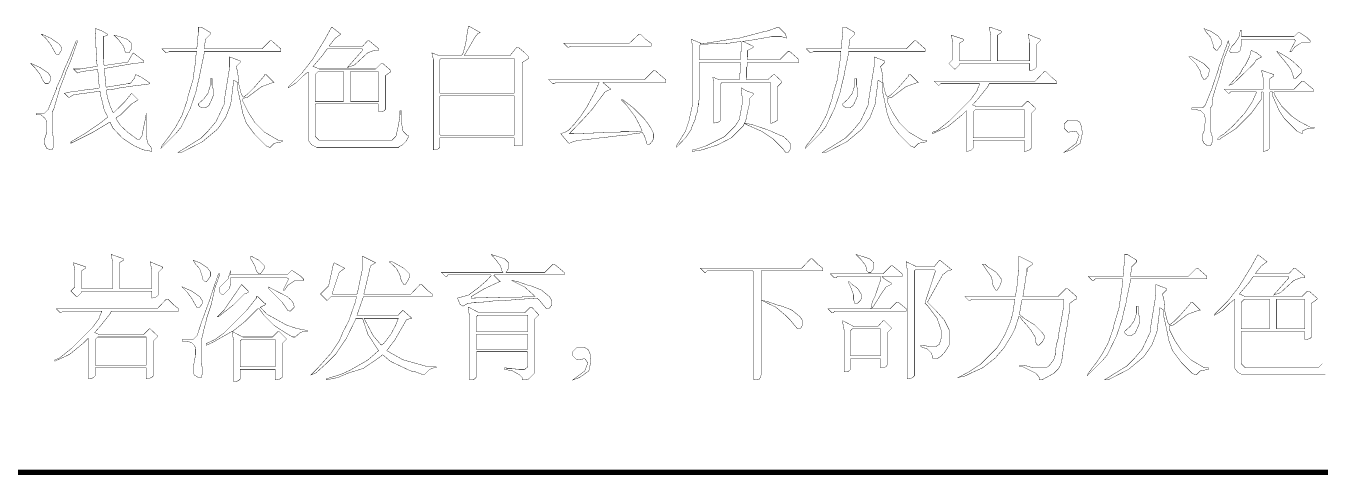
# Model space of a CAD drawing. Extents: x 94 to 452, y -72 to 1042.
# Drawn here: x 233.05 to 268.2, y 11.04 to 23.24 of the extents above; entities that cross this region are included whole.
import ezdxf

# ---------------------------------------------------------------- set-up
doc = ezdxf.new("R2010")
doc.units = 0
doc.header["$MEASUREMENT"] = 0
doc.layers.add('TREE_LAYER', color=7, linetype='Continuous')

msp = doc.modelspace()

# ---------------------------------------------------------------- linework, layer by layer
at = {"layer": 'TREE_LAYER'}
for points, const_width, elevation in [([(237.815971, 23.210065), (237.733618, 23.210065), (237.733618, 23.07281), (237.692442, 22.619869), (236.745383, 22.619869), (236.855187, 22.510065), (236.896363, 22.510065), (236.93754, 22.551241), (237.678716, 22.551241), (237.678716, 22.537516), (237.664991, 22.400261), (237.664991, 22.317908), (237.596363, 21.851241), (237.596363, 21.810065), (237.445383, 21.302222), (237.445383, 21.261045), (237.294403, 20.821829), (237.115971, 20.492418), (236.964991, 20.27281), (236.745383, 19.984575), (236.717932, 19.915947), (237.129697, 20.327712), (237.266952, 20.492418), (237.514011, 21.000261), (237.664991, 21.439476), (237.706167, 21.631633), (237.774795, 21.906143), (237.774795, 21.933594), (237.884599, 22.455163), (237.898324, 22.551241), (239.970873, 22.551241), (239.970873, 22.619869), (239.723814, 22.839476), (239.682638, 22.839476), (239.46303, 22.619869), (237.898324, 22.619869), (237.898324, 22.64732), (237.925775, 22.880653), (238.06303, 23.017908), (238.06303, 23.059084), (237.815971, 23.210065), (237.815971, 23.210065)], 0.01, 6006), ([(241.357148, 23.210065), (241.343422, 23.196339), (241.329697, 23.168888), (241.164991, 22.866927), (240.835579, 22.331633), (240.547344, 21.961045), (240.176756, 21.590457), (240.176756, 21.563006), (240.396363, 21.700261), (240.58852, 21.892418), (240.71205, 21.988496), (240.725775, 21.988496), (240.725775, 21.988496), (240.725775, 20.135555), (240.725775, 20.121829), (240.808128, 20.012026), (240.945383, 19.943398), (243.182638, 19.943398), (243.182638, 19.957124), (243.278716, 20.012026), (243.374795, 20.108104), (243.429697, 20.204182), (243.429697, 20.27281), (243.402246, 20.27281), (243.292442, 20.382614), (243.251265, 20.602222), (243.251265, 20.931633), (243.210089, 20.931633), (243.210089, 20.821829), (243.182638, 20.629673), (243.182638, 20.602222), (243.100285, 20.245359), (242.990481, 20.135555), (241.014011, 20.135555), (240.904207, 20.245359), (240.904207, 21.110065), (240.917932, 21.12379), (242.619893, 21.12379), (242.633618, 21.110065), (242.633618, 20.904182), (242.674795, 20.904182), (242.770873, 20.931633), (242.81205, 20.97281), (242.81205, 21.892418), (242.949305, 21.988496), (242.96303, 22.002222), (242.96303, 22.029673), (242.743422, 22.221829), (242.702246, 22.221829), (242.551265, 22.070849), (241.014011, 22.070849), (240.86303, 22.139476), (240.849305, 22.139476), (241.096363, 22.427712), (241.233618, 22.619869), (242.180677, 22.619869), (242.194403, 22.578692), (241.782638, 22.112026), (241.974795, 22.180653), (242.331658, 22.510065), (242.510089, 22.578692), (242.633618, 22.578692), (242.633618, 22.619869), (242.372834, 22.839476), (242.331658, 22.839476), (242.194403, 22.688496), (241.302246, 22.688496), (241.28852, 22.702222), (241.453226, 22.908104), (241.604207, 23.017908), (241.357148, 23.210065), (241.357148, 23.210065)], 0.01, 6006), ([(245.076756, 23.237516), (245.06303, 23.237516), (245.06303, 23.196339), (245.035579, 23.045359), (244.994403, 22.757124), (244.925775, 22.510065), (244.884599, 22.441437), (244.253226, 22.441437), (244.074795, 22.510065), (244.115971, 22.331633), (244.115971, 19.874771), (244.198324, 19.874771), (244.253226, 19.902222), (244.294403, 19.943398), (244.294403, 20.204182), (244.308128, 20.204182), (246.31205, 20.204182), (246.31205, 20.204182), (246.31205, 19.984575), (246.531658, 19.984575), (246.531658, 22.24928), (246.710089, 22.359084), (246.710089, 22.400261), (246.58656, 22.52379), (246.421854, 22.661045), (246.380677, 22.661045), (246.202246, 22.441437), (244.966952, 22.441437), (244.966952, 22.441437), (244.966952, 22.455163), (245.255187, 22.94928), (245.323814, 23.031633), (245.392442, 23.059084), (245.076756, 23.237516), (245.076756, 23.237516)], 0.01, 6006), ([(253.490481, 23.210065), (253.174795, 23.100261), (253.147344, 23.100261), (252.419893, 22.908104), (252.378716, 22.908104), (251.514011, 22.770849), (251.445383, 22.770849), (251.445383, 22.757124), (251.376756, 22.757124), (251.376756, 22.770849), (251.349305, 22.784575), (251.115971, 22.880653), (251.157148, 22.702222), (251.157148, 21.110065), (251.074795, 20.739476), (251.074795, 20.712026), (250.964991, 20.382614), (250.855187, 20.204182), (250.717932, 19.984575), (250.717932, 19.943398), (250.978716, 20.217908), (251.115971, 20.42379), (251.129697, 20.478692), (251.225775, 20.6983), (251.225775, 20.739476), (251.294403, 20.931633), (251.308128, 21.096339), (251.321854, 21.096339), (251.321854, 21.137516), (251.335579, 21.261045), (251.335579, 22.24928), (251.335579, 22.24928), (252.447344, 22.24928), (252.461069, 22.24928), (252.447344, 22.139476), (252.447344, 22.139476), (252.447344, 22.043398), (252.447344, 22.043398), (252.447344, 21.961045), (252.433618, 21.961045), (252.433618, 21.864967), (252.433618, 21.864967), (252.433618, 21.782614), (252.433618, 21.782614), (251.870873, 21.782614), (251.706167, 21.851241), (251.733618, 21.67281), (251.733618, 20.602222), (251.829697, 20.615947), (251.884599, 20.643398), (251.925775, 20.684575), (251.925775, 21.67281), (251.953226, 21.700261), (253.270873, 21.700261), (253.270873, 21.700261), (253.270873, 20.602222), (253.31205, 20.602222), (253.408128, 20.643398), (253.46303, 20.684575), (253.46303, 21.590457), (253.572834, 21.700261), (253.572834, 21.741437), (253.380677, 21.919869), (253.353226, 21.919869), (253.202246, 21.782614), (252.625775, 21.782614), (252.61205, 21.782614), (252.61205, 21.82379), (252.625775, 21.837516), (252.625775, 21.933594), (252.625775, 21.933594), (252.625775, 22.029673), (252.625775, 22.029673), (252.625775, 22.125751), (252.639501, 22.139476), (252.639501, 22.24928), (252.639501, 22.24928), (254.039501, 22.24928), (254.039501, 22.331633), (253.792442, 22.551241), (253.751265, 22.551241), (253.531658, 22.331633), (252.653226, 22.331633), (252.639501, 22.331633), (252.639501, 22.400261), (252.653226, 22.400261), (252.653226, 22.578692), (252.790481, 22.64732), (252.804207, 22.661045), (252.804207, 22.688496), (252.515971, 22.825751), (252.543422, 22.825751), (252.666952, 22.839476), (253.298324, 22.94928), (253.572834, 22.94928), (253.710089, 22.908104), (253.682638, 23.017908), (253.490481, 23.210065), (253.490481, 23.210065)], 0.01, 6006), ([(255.315971, 23.210065), (255.233618, 23.210065), (255.233618, 23.07281), (255.192442, 22.619869), (254.245383, 22.619869), (254.355187, 22.510065), (254.396363, 22.510065), (254.43754, 22.551241), (255.178716, 22.551241), (255.178716, 22.537516), (255.164991, 22.400261), (255.164991, 22.317908), (255.096363, 21.851241), (255.096363, 21.810065), (254.945383, 21.302222), (254.945383, 21.261045), (254.794403, 20.821829), (254.615971, 20.492418), (254.464991, 20.27281), (254.245383, 19.984575), (254.217932, 19.915947), (254.629697, 20.327712), (254.766952, 20.492418), (255.014011, 21.000261), (255.164991, 21.439476), (255.206167, 21.631633), (255.274795, 21.906143), (255.274795, 21.933594), (255.384599, 22.455163), (255.398324, 22.551241), (257.470873, 22.551241), (257.470873, 22.619869), (257.223814, 22.839476), (257.182638, 22.839476), (256.96303, 22.619869), (255.398324, 22.619869), (255.398324, 22.64732), (255.425775, 22.880653), (255.56303, 23.017908), (255.56303, 23.059084), (255.315971, 23.210065), (255.315971, 23.210065)], 0.01, 6006), ([(259.227736, 23.210065), (259.214011, 23.210065), (259.214011, 23.182614), (259.255187, 23.004182), (259.255187, 22.290457), (259.241462, 22.290457), (258.417932, 22.290457), (258.404207, 22.290457), (258.404207, 22.770849), (258.514011, 22.839476), (258.514011, 22.839476), (258.514011, 22.880653), (258.184599, 22.990457), (258.225775, 22.784575), (258.225775, 22.331633), (258.115971, 22.221829), (258.266952, 22.070849), (258.294403, 22.070849), (258.404207, 22.180653), (258.404207, 22.208104), (258.417932, 22.221829), (260.31205, 22.221829), (260.31205, 22.208104), (260.31205, 22.029673), (260.394403, 22.043398), (260.449305, 22.070849), (260.490481, 22.112026), (260.490481, 22.729673), (260.600285, 22.839476), (260.600285, 22.880653), (260.421854, 22.94928), (260.270873, 23.017908), (260.31205, 22.784575), (260.31205, 22.290457), (260.31205, 22.290457), (259.433618, 22.290457), (259.433618, 22.290457), (259.433618, 22.990457), (259.543422, 23.059084), (259.543422, 23.059084), (259.543422, 23.100261), (259.227736, 23.210065), (259.227736, 23.210065)], 0.01, 6006), ([(233.478716, 23.017908), (233.464991, 23.017908), (233.58852, 22.908104), (233.725775, 22.729673), (233.808128, 22.578692), (233.86303, 22.482614), (233.876756, 22.468888), (233.945383, 22.468888), (234.014011, 22.578692), (234.014011, 22.661045), (233.945383, 22.757124), (233.725775, 22.908104), (233.478716, 23.017908), (233.478716, 23.017908)], 0.01, 6006), ([(234.947344, 23.168888), (234.933618, 23.168888), (234.933618, 23.07281), (234.933618, 23.07281), (234.947344, 22.880653), (234.947344, 22.880653), (234.947344, 22.784575), (234.947344, 22.784575), (234.974795, 22.24928), (234.98852, 22.139476), (234.961069, 22.139476), (234.521854, 22.070849), (234.343422, 22.070849), (234.453226, 21.961045), (234.56303, 22.002222), (234.98852, 22.057124), (235.002246, 22.043398), (235.043422, 21.563006), (235.029697, 21.54928), (234.851265, 21.521829), (234.810089, 21.521829), (234.590481, 21.494378), (234.343422, 21.453202), (234.28852, 21.453202), (234.096363, 21.412026), (234.206167, 21.302222), (234.233618, 21.302222), (234.343422, 21.370849), (235.057148, 21.466927), (235.070873, 21.453202), (235.084599, 21.329673), (235.11205, 21.233594), (235.180677, 20.945359), (235.276756, 20.766927), (235.070873, 20.602222), (234.645383, 20.313986), (234.274795, 20.094378), (234.274795, 20.053202), (234.851265, 20.341437), (235.331658, 20.629673), (235.414011, 20.464967), (235.674795, 20.190457), (235.990481, 19.984575), (236.23754, 19.874771), (236.470873, 19.833594), (236.470873, 19.915947), (236.361069, 20.053202), (236.319893, 20.231633), (236.319893, 20.863006), (236.292442, 20.6983), (236.278716, 20.643398), (236.210089, 20.300261), (236.210089, 20.27281), (236.141462, 20.163006), (236.072834, 20.163006), (235.81205, 20.355163), (235.619893, 20.533594), (235.496363, 20.725751), (235.510089, 20.753202), (235.619893, 20.821829), (235.921854, 21.12379), (236.100285, 21.233594), (235.921854, 21.412026), (235.743422, 21.192418), (235.427736, 20.876731), (235.400285, 20.917908), (235.331658, 21.082614), (235.26303, 21.302222), (235.235579, 21.480653), (235.235579, 21.494378), (235.26303, 21.508104), (235.427736, 21.521829), (235.619893, 21.563006), (235.647344, 21.563006), (235.908128, 21.604182), (236.374795, 21.659084), (236.402246, 21.67281), (236.402246, 21.700261), (236.182638, 21.851241), (236.031658, 21.919869), (235.990481, 21.810065), (235.880677, 21.67281), (235.825775, 21.67281), (235.235579, 21.576731), (235.221854, 21.604182), (235.180677, 22.084575), (235.180677, 22.084575), (235.976756, 22.221829), (236.017932, 22.221829), (236.114011, 22.235555), (236.23754, 22.24928), (236.251265, 22.24928), (236.251265, 22.290457), (235.96303, 22.510065), (235.81205, 22.24928), (235.757148, 22.24928), (235.180677, 22.166927), (235.166952, 22.194378), (235.166952, 22.235555), (235.153226, 22.345359), (235.153226, 22.94928), (235.166952, 22.94928), (235.26303, 22.990457), (235.26303, 23.017908), (235.125775, 23.100261), (234.947344, 23.168888), (234.947344, 23.168888)], 0.01, 6006), ([(235.455187, 22.990457), (235.441462, 22.990457), (235.564991, 22.866927), (235.702246, 22.688496), (235.743422, 22.551241), (235.770873, 22.510065), (235.853226, 22.510065), (235.921854, 22.619869), (235.921854, 22.770849), (235.798324, 22.880653), (235.606167, 22.94928), (235.551265, 22.963006), (235.455187, 22.990457), (235.455187, 22.990457)], 0.01, 6006), ([(249.743422, 23.017908), (249.702246, 23.017908), (249.441462, 22.770849), (247.657148, 22.770849), (247.766952, 22.661045), (247.794403, 22.661045), (247.835579, 22.688496), (250.031658, 22.688496), (250.031658, 22.770849), (249.880677, 22.880653), (249.743422, 23.017908), (249.743422, 23.017908)], 0.01, 6006), ([(265.047344, 23.168888), (265.047344, 23.168888), (265.115971, 23.059084), (265.225775, 22.935555), (265.294403, 22.729673), (265.294403, 22.661045), (265.376756, 22.578692), (265.404207, 22.578692), (265.514011, 22.729673), (265.514011, 22.839476), (265.514011, 22.853202), (265.431658, 22.963006), (265.225775, 23.100261), (265.170873, 23.113986), (265.047344, 23.168888), (265.047344, 23.168888)], 0.01, 6006), ([(266.06303, 23.127712), (266.035579, 23.127712), (265.994403, 22.935555), (265.884599, 22.770849), (265.802246, 22.688496), (265.733618, 22.551241), (265.747344, 22.537516), (265.802246, 22.510065), (265.953226, 22.510065), (266.035579, 22.578692), (266.06303, 22.757124), (266.06303, 22.784575), (266.06303, 22.866927), (266.076756, 22.880653), (267.490481, 22.880653), (267.531658, 22.839476), (267.380677, 22.551241), (267.421854, 22.551241), (267.504207, 22.661045), (267.710089, 22.7983), (267.929697, 22.7983), (267.929697, 22.839476), (267.847344, 22.921829), (267.641462, 23.059084), (267.600285, 23.059084), (267.490481, 22.94928), (266.076756, 22.94928), (266.06303, 22.94928), (266.06303, 23.127712), (266.06303, 23.127712)], 0.01, 6006), ([(234.453226, 22.839476), (234.425775, 22.839476), (234.41205, 22.825751), (234.274795, 22.482614), (234.274795, 22.468888), (234.096363, 22.070849), (234.014011, 21.851241), (233.876756, 21.54928), (233.876756, 21.521829), (233.657148, 20.97281), (233.547344, 20.863006), (233.327736, 20.863006), (233.327736, 20.821829), (233.464991, 20.821829), (233.58852, 20.712026), (233.615971, 20.615947), (233.615971, 20.341437), (233.547344, 20.135555), (233.547344, 20.053202), (233.615971, 19.915947), (233.71205, 19.874771), (233.766952, 19.874771), (233.794403, 19.943398), (233.794403, 20.217908), (233.766952, 20.341437), (233.766952, 20.904182), (233.808128, 20.986535), (233.972834, 21.54928), (234.110089, 21.906143), (234.123814, 21.961045), (234.274795, 22.317908), (234.28852, 22.359084), (234.439501, 22.784575), (234.453226, 22.839476), (234.453226, 22.839476)], 0.01, 6006), ([(252.447344, 22.812026), (252.447344, 22.825751), (252.474795, 22.812026), (252.474795, 22.537516), (252.461069, 22.537516), (252.461069, 22.441437), (252.461069, 22.427712), (252.461069, 22.331633), (252.447344, 22.331633), (251.335579, 22.331633), (251.335579, 22.331633), (251.335579, 22.688496), (251.376756, 22.743398), (252.145383, 22.770849), (252.282638, 22.7983), (252.447344, 22.812026), (252.447344, 22.812026)], 0.01, 6006), ([(265.706167, 22.839476), (265.514011, 22.304182), (265.514011, 22.290457), (265.445383, 22.112026), (265.445383, 22.084575), (265.266952, 21.563006), (265.266952, 21.54928), (265.08852, 21.110065), (265.074795, 21.082614), (265.006167, 21.013986), (264.717932, 21.013986), (264.717932, 20.97281), (264.827736, 20.97281), (264.964991, 20.931633), (265.047344, 20.84928), (265.074795, 20.753202), (265.074795, 20.602222), (265.047344, 20.410065), (265.047344, 20.382614), (265.006167, 20.286535), (265.006167, 20.135555), (265.047344, 20.053202), (265.143422, 19.984575), (265.225775, 19.984575), (265.266952, 20.080653), (265.266952, 20.245359), (265.225775, 20.382614), (265.225775, 21.013986), (265.266952, 21.082614), (265.266952, 21.192418), (265.266952, 21.233594), (265.36303, 21.563006), (265.376756, 21.604182), (265.445383, 21.810065), (265.500285, 22.015947), (265.582638, 22.331633), (265.596363, 22.37281), (265.733618, 22.715947), (265.733618, 22.729673), (265.706167, 22.839476), (265.706167, 22.839476)], 0.01, 6006), ([(266.323814, 22.578692), (266.323814, 22.564967), (266.282638, 22.400261), (266.172834, 22.180653), (266.104207, 22.0983), (266.035579, 21.961045), (265.733618, 21.631633), (265.843422, 21.67281), (266.406167, 22.221829), (266.474795, 22.331633), (266.48852, 22.331633), (266.61205, 22.400261), (266.474795, 22.510065), (266.323814, 22.578692), (266.323814, 22.578692)], 0.01, 6006), ([(267.023814, 22.551241), (267.023814, 22.551241), (267.03754, 22.52379), (267.243422, 22.276731), (267.339501, 22.153202), (267.421854, 22.029673), (267.490481, 21.810065), (267.531658, 21.810065), (267.682638, 21.961045), (267.682638, 22.070849), (267.476756, 22.263006), (267.353226, 22.359084), (267.174795, 22.468888), (267.023814, 22.551241), (267.023814, 22.551241)], 0.01, 6006), ([(233.190481, 22.221829), (233.176756, 22.221829), (233.300285, 22.0983), (233.43754, 21.919869), (233.506167, 21.768888), (233.574795, 21.67281), (233.574795, 21.67281), (233.657148, 21.67281), (233.725775, 21.768888), (233.725775, 21.851241), (233.657148, 21.961045), (233.43754, 22.112026), (233.190481, 22.221829), (233.190481, 22.221829)], 0.01, 6006), ([(238.584599, 22.400261), (238.584599, 22.400261), (238.584599, 22.125751), (238.447344, 21.274771), (238.433618, 21.110065), (238.214011, 20.643398), (237.994403, 20.382614), (237.802246, 20.190457), (237.184599, 19.806143), (237.280677, 19.806143), (237.843422, 20.094378), (238.255187, 20.437516), (238.474795, 20.753202), (238.61205, 21.110065), (238.653226, 21.425751), (238.694403, 21.768888), (238.804207, 21.700261), (238.804207, 21.508104), (238.845383, 21.329673), (238.941462, 20.863006), (239.03754, 20.602222), (239.064991, 20.561045), (239.270873, 20.286535), (239.572834, 19.984575), (239.668913, 19.943398), (239.682638, 19.943398), (239.792442, 20.053202), (240.01205, 20.094378), (240.01205, 20.135555), (239.902246, 20.135555), (239.531658, 20.355163), (239.270873, 20.615947), (239.092442, 20.890457), (238.941462, 21.192418), (238.941462, 21.261045), (238.955187, 21.274771), (239.064991, 21.302222), (239.449305, 21.590457), (239.751265, 21.700261), (239.792442, 21.700261), (239.572834, 21.919869), (239.531658, 21.919869), (239.531658, 21.892418), (239.243422, 21.563006), (239.078716, 21.3983), (238.955187, 21.302222), (238.900285, 21.384575), (238.831658, 21.659084), (238.804207, 21.974771), (238.76303, 22.139476), (238.76303, 22.139476), (238.872834, 22.24928), (238.872834, 22.290457), (238.584599, 22.400261), (238.584599, 22.400261)], 0.01, 6006), ([(244.335579, 22.359084), (244.335579, 22.359084), (246.31205, 22.359084), (246.31205, 22.359084), (246.31205, 21.412026), (246.31205, 21.412026), (244.308128, 21.412026), (244.294403, 21.412026), (244.294403, 22.331633), (244.335579, 22.359084), (244.335579, 22.359084)], 0.01, 6006), ([(256.084599, 22.400261), (256.084599, 22.400261), (256.084599, 22.125751), (255.947344, 21.274771), (255.933618, 21.110065), (255.714011, 20.643398), (255.494403, 20.382614), (255.302246, 20.190457), (254.684599, 19.806143), (254.780677, 19.806143), (255.343422, 20.094378), (255.755187, 20.437516), (255.974795, 20.753202), (256.11205, 21.110065), (256.153226, 21.425751), (256.194403, 21.768888), (256.304207, 21.700261), (256.304207, 21.508104), (256.345383, 21.329673), (256.441462, 20.863006), (256.53754, 20.602222), (256.564991, 20.561045), (256.770873, 20.286535), (257.072834, 19.984575), (257.168913, 19.943398), (257.182638, 19.943398), (257.292442, 20.053202), (257.51205, 20.094378), (257.51205, 20.135555), (257.402246, 20.135555), (257.031658, 20.355163), (256.770873, 20.615947), (256.592442, 20.890457), (256.441462, 21.192418), (256.441462, 21.261045), (256.455187, 21.274771), (256.564991, 21.302222), (256.949305, 21.590457), (257.251265, 21.700261), (257.292442, 21.700261), (257.072834, 21.919869), (257.031658, 21.919869), (257.031658, 21.892418), (256.743422, 21.563006), (256.578716, 21.3983), (256.455187, 21.302222), (256.400285, 21.384575), (256.331658, 21.659084), (256.304207, 21.974771), (256.26303, 22.139476), (256.26303, 22.139476), (256.372834, 22.24928), (256.372834, 22.290457), (256.084599, 22.400261), (256.084599, 22.400261)], 0.01, 6006), ([(264.717932, 22.400261), (264.635579, 22.400261), (264.827736, 22.208104), (264.93754, 22.029673), (264.978716, 21.878692), (265.047344, 21.782614), (265.074795, 21.782614), (265.157148, 21.878692), (265.184599, 21.988496), (265.184599, 22.070849), (265.033618, 22.221829), (264.717932, 22.400261), (264.717932, 22.400261)], 0.01, 6006), ([(238.104207, 21.810065), (238.06303, 21.810065), (238.06303, 21.631633), (237.994403, 21.412026), (237.884599, 21.261045), (237.733618, 21.12379), (237.733618, 21.082614), (237.815971, 21.013986), (237.925775, 21.013986), (238.021854, 21.082614), (238.104207, 21.261045), (238.145383, 21.370849), (238.145383, 21.494378), (238.104207, 21.631633), (238.104207, 21.810065), (238.104207, 21.810065)], 0.01, 6006), ([(240.972834, 21.988496), (240.98656, 22.002222), (241.672834, 22.002222), (241.672834, 21.988496), (241.672834, 21.192418), (241.672834, 21.192418), (240.917932, 21.192418), (240.904207, 21.192418), (240.904207, 21.919869), (240.972834, 21.988496), (240.972834, 21.988496)], 0.01, 6006), ([(241.864991, 21.988496), (241.864991, 22.002222), (242.619893, 22.002222), (242.633618, 21.988496), (242.633618, 21.192418), (242.619893, 21.192418), (241.864991, 21.192418), (241.864991, 21.192418), (241.864991, 21.988496), (241.864991, 21.988496)], 0.01, 6006), ([(250.141462, 22.029673), (250.100285, 22.029673), (249.853226, 21.782614), (247.245383, 21.782614), (247.355187, 21.67281), (247.396363, 21.67281), (247.43754, 21.700261), (248.617932, 21.700261), (248.617932, 21.700261), (248.508128, 21.453202), (248.329697, 21.12379), (248.302246, 21.068888), (248.123814, 20.794378), (247.945383, 20.574771), (247.794403, 20.410065), (247.698324, 20.355163), (247.574795, 20.313986), (247.780677, 20.066927), (247.808128, 20.053202), (247.904207, 20.094378), (248.055187, 20.135555), (248.123814, 20.135555), (248.164991, 20.14928), (248.206167, 20.14928), (248.247344, 20.14928), (248.28852, 20.14928), (248.329697, 20.163006), (248.398324, 20.163006), (248.41205, 20.176731), (248.521854, 20.176731), (248.535579, 20.190457), (248.56303, 20.190457), (248.700285, 20.204182), (248.741462, 20.204182), (248.755187, 20.204182), (248.823814, 20.217908), (249.002246, 20.245359), (249.043422, 20.245359), (249.043422, 20.245359), (249.276756, 20.27281), (249.317932, 20.27281), (249.359109, 20.27281), (249.564991, 20.313986), (249.798324, 20.341437), (249.853226, 20.245359), (249.921854, 20.025751), (249.990481, 20.025751), (250.072834, 20.121829), (250.100285, 20.204182), (250.100285, 20.313986), (250.031658, 20.451241), (249.96303, 20.561045), (249.825775, 20.739476), (249.564991, 21.000261), (249.372834, 21.151241), (249.26303, 21.233594), (249.221854, 21.233594), (249.345383, 21.110065), (249.592442, 20.780653), (249.702246, 20.574771), (249.784599, 20.396339), (249.770873, 20.382614), (249.427736, 20.368888), (249.427736, 20.368888), (249.317932, 20.368888), (249.317932, 20.368888), (249.208128, 20.368888), (249.194403, 20.355163), (249.084599, 20.355163), (249.084599, 20.355163), (248.974795, 20.355163), (248.974795, 20.355163), (248.755187, 20.355163), (248.741462, 20.341437), (247.917932, 20.313986), (247.917932, 20.313986), (247.808128, 20.313986), (247.808128, 20.313986), (248.164991, 20.684575), (248.425775, 20.97281), (248.782638, 21.453202), (248.933618, 21.521829), (248.741462, 21.686535), (248.727736, 21.700261), (248.727736, 21.700261), (250.429697, 21.700261), (250.429697, 21.782614), (250.292442, 21.892418), (250.141462, 22.029673), (250.141462, 22.029673)], 0.01, 6006), ([(255.604207, 21.810065), (255.56303, 21.810065), (255.56303, 21.631633), (255.494403, 21.412026), (255.384599, 21.261045), (255.233618, 21.12379), (255.233618, 21.082614), (255.315971, 21.013986), (255.425775, 21.013986), (255.521854, 21.082614), (255.604207, 21.261045), (255.645383, 21.370849), (255.645383, 21.494378), (255.604207, 21.631633), (255.604207, 21.810065), (255.604207, 21.810065)], 0.01, 6006), ([(260.751265, 22.002222), (260.710089, 22.002222), (260.46303, 21.741437), (257.717932, 21.741437), (257.827736, 21.631633), (257.855187, 21.631633), (257.896363, 21.67281), (258.953226, 21.67281), (258.953226, 21.659084), (258.898324, 21.535555), (258.884599, 21.480653), (258.706167, 21.233594), (258.143422, 20.670849), (257.800285, 20.396339), (257.676756, 20.355163), (257.676756, 20.313986), (258.033618, 20.478692), (258.08852, 20.506143), (258.472834, 20.821829), (258.582638, 20.931633), (258.596363, 20.931633), (258.596363, 19.833594), (258.678716, 19.84732), (258.733618, 19.874771), (258.774795, 19.915947), (258.774795, 20.121829), (258.774795, 20.135555), (260.161069, 20.135555), (260.161069, 20.121829), (260.161069, 19.833594), (260.202246, 19.833594), (260.31205, 19.874771), (260.353226, 19.915947), (260.353226, 20.863006), (260.46303, 20.97281), (260.46303, 21.013986), (260.270873, 21.192418), (260.243422, 21.192418), (260.092442, 21.041437), (258.884599, 21.041437), (258.761069, 21.096339), (258.898324, 21.24732), (259.172834, 21.590457), (259.214011, 21.67281), (261.039501, 21.67281), (261.039501, 21.741437), (260.902246, 21.851241), (260.751265, 22.002222), (260.751265, 22.002222)], 0.01, 6006), ([(266.625775, 22.029673), (266.61205, 22.029673), (266.61205, 22.015947), (266.653226, 21.82379), (266.653226, 21.521829), (266.653226, 21.521829), (265.596363, 21.521829), (265.706167, 21.412026), (265.733618, 21.412026), (265.774795, 21.453202), (266.461069, 21.453202), (266.474795, 21.439476), (266.364991, 21.192418), (266.145383, 20.863006), (265.829697, 20.519869), (265.582638, 20.300261), (265.48656, 20.245359), (265.404207, 20.163006), (265.48656, 20.163006), (265.48656, 20.176731), (265.91205, 20.451241), (266.33754, 20.876731), (266.61205, 21.261045), (266.61205, 21.439476), (266.625775, 21.453202), (266.653226, 21.439476), (266.653226, 19.833594), (266.735579, 19.84732), (266.790481, 19.874771), (266.831658, 19.915947), (266.831658, 21.439476), (266.845383, 21.453202), (266.900285, 21.453202), (266.914011, 21.439476), (266.914011, 21.329673), (267.092442, 20.931633), (267.229697, 20.725751), (267.572834, 20.382614), (267.710089, 20.313986), (267.710089, 20.382614), (267.73754, 20.396339), (267.88852, 20.464967), (268.039501, 20.464967), (268.039501, 20.492418), (267.929697, 20.492418), (267.641462, 20.643398), (267.421854, 20.794378), (267.161069, 21.055163), (266.982638, 21.329673), (266.941462, 21.439476), (266.955187, 21.453202), (268.01205, 21.453202), (268.01205, 21.521829), (267.751265, 21.741437), (267.710089, 21.741437), (267.490481, 21.521829), (266.845383, 21.521829), (266.831658, 21.521829), (266.831658, 21.810065), (266.941462, 21.878692), (266.941462, 21.892418), (266.941462, 21.919869), (266.625775, 22.029673), (266.625775, 22.029673)], 0.01, 6006), ([(252.474795, 21.563006), (252.474795, 21.563006), (252.474795, 21.535555), (252.502246, 21.315947), (252.502246, 21.110065), (252.433618, 20.739476), (252.433618, 20.712026), (252.323814, 20.533594), (252.021854, 20.231633), (251.527736, 19.984575), (251.198324, 19.874771), (251.157148, 19.874771), (251.157148, 19.833594), (251.417932, 19.874771), (251.843422, 20.012026), (252.214011, 20.204182), (252.543422, 20.533594), (252.557148, 20.588496), (252.570873, 20.588496), (252.680677, 20.533594), (253.023814, 20.382614), (253.353226, 20.163006), (253.614011, 19.902222), (253.682638, 19.806143), (253.751265, 19.806143), (253.819893, 19.902222), (253.819893, 20.025751), (253.751265, 20.121829), (253.614011, 20.245359), (253.559109, 20.259084), (253.284599, 20.382614), (253.257148, 20.396339), (252.735579, 20.574771), (252.708128, 20.574771), (252.61205, 20.588496), (252.570873, 20.602222), (252.61205, 20.712026), (252.653226, 20.931633), (252.694403, 21.096339), (252.694403, 21.261045), (252.804207, 21.370849), (252.804207, 21.412026), (252.61205, 21.480653), (252.474795, 21.563006), (252.474795, 21.563006)], 0.01, 6006), ([(244.294403, 21.329673), (244.308128, 21.343398), (246.31205, 21.343398), (246.31205, 21.329673), (246.31205, 20.286535), (246.31205, 20.27281), (244.308128, 20.27281), (244.294403, 20.286535), (244.294403, 21.329673), (244.294403, 21.329673)], 0.01, 6006), ([(258.843422, 20.97281), (258.843422, 20.97281), (260.161069, 20.97281), (260.161069, 20.97281), (260.161069, 20.204182), (260.161069, 20.204182), (258.774795, 20.204182), (258.774795, 20.204182), (258.774795, 20.904182), (258.843422, 20.97281), (258.843422, 20.97281)], 0.01, 6006), ([(261.574795, 20.684575), (261.355187, 20.684575), (261.245383, 20.574771), (261.245383, 20.464967), (261.355187, 20.355163), (261.574795, 20.382614), (261.657148, 20.27281), (261.574795, 20.053202), (261.245383, 19.806143), (261.43754, 19.874771), (261.684599, 20.053202), (261.739501, 20.313986), (261.725775, 20.492418), (261.670873, 20.629673), (261.574795, 20.684575), (261.574795, 20.684575)], 0.01, 6006), ([(235.382859, 17.027274), (235.369133, 17.027274), (235.369133, 16.999824), (235.410309, 16.821392), (235.410309, 16.107667), (235.396584, 16.107667), (234.573055, 16.107667), (234.559329, 16.107667), (234.559329, 16.588059), (234.669133, 16.656686), (234.669133, 16.656686), (234.669133, 16.697863), (234.339721, 16.807667), (234.380898, 16.601784), (234.380898, 16.148843), (234.271094, 16.039039), (234.422074, 15.888059), (234.449525, 15.888059), (234.559329, 15.997863), (234.559329, 16.025314), (234.573055, 16.039039), (236.467172, 16.039039), (236.467172, 16.025314), (236.467172, 15.846882), (236.549525, 15.860608), (236.604427, 15.888059), (236.645604, 15.929235), (236.645604, 16.546882), (236.755408, 16.656686), (236.755408, 16.697863), (236.576976, 16.76649), (236.425996, 16.835118), (236.467172, 16.601784), (236.467172, 16.107667), (236.467172, 16.107667), (235.588741, 16.107667), (235.588741, 16.107667), (235.588741, 16.807667), (235.698545, 16.876294), (235.698545, 16.876294), (235.698545, 16.917471), (235.382859, 17.027274), (235.382859, 17.027274)], 0.01, 6006), ([(237.592662, 16.876294), (237.592662, 16.876294), (237.66129, 16.76649), (237.771094, 16.642961), (237.839721, 16.437078), (237.839721, 16.368451), (237.922074, 16.286098), (237.949525, 16.286098), (238.059329, 16.437078), (238.059329, 16.546882), (238.059329, 16.560608), (237.976976, 16.670412), (237.771094, 16.807667), (237.592662, 16.876294), (237.592662, 16.876294)], 0.01, 6006), ([(239.171094, 16.986098), (239.157368, 16.986098), (239.157368, 16.917471), (239.267172, 16.725314), (239.308349, 16.588059), (239.376976, 16.505706), (239.418153, 16.505706), (239.527957, 16.656686), (239.527957, 16.725314), (239.376976, 16.876294), (239.171094, 16.986098), (239.171094, 16.986098)], 0.01, 6006), ([(242.190702, 16.986098), (242.190702, 16.986098), (242.190702, 16.642961), (242.053447, 15.984137), (242.039721, 15.956686), (241.380898, 15.956686), (241.367172, 15.970412), (241.559329, 16.546882), (241.710309, 16.656686), (241.422074, 16.807667), (241.394623, 16.739039), (241.271094, 16.176294), (241.051486, 15.956686), (241.229917, 15.778255), (241.339721, 15.888059), (242.025996, 15.888059), (242.025996, 15.874333), (241.998545, 15.737078), (241.971094, 15.668451), (241.820113, 15.229235), (241.669133, 14.941), (241.559329, 14.680216), (241.339721, 14.350804), (240.982859, 13.952765), (240.790702, 13.760608), (240.900506, 13.801784), (240.927957, 13.81551), (241.216192, 14.076294), (241.463251, 14.323353), (241.751486, 14.748843), (241.998545, 15.256686), (242.01227, 15.297863), (242.176976, 15.297863), (242.190702, 15.297863), (242.341682, 14.858647), (242.629917, 14.419431), (242.327957, 14.158647), (241.847564, 13.884137), (241.573055, 13.760608), (241.559329, 13.760608), (241.202466, 13.650804), (241.202466, 13.623353), (241.531878, 13.69198), (241.778937, 13.801784), (242.218153, 13.939039), (242.657368, 14.241), (242.739721, 14.309627), (242.945604, 14.131196), (243.494623, 13.870412), (243.631878, 13.842961), (243.851486, 13.760608), (243.865211, 13.760608), (244.016192, 13.911588), (244.125996, 13.952765), (244.194623, 13.952765), (244.194623, 13.980216), (243.975015, 13.980216), (243.288741, 14.172373), (242.849525, 14.419431), (243.069133, 14.707667), (243.384819, 15.256686), (243.41227, 15.270412), (243.5358, 15.297863), (243.288741, 15.517471), (243.178937, 15.407667), (243.165211, 15.380216), (242.039721, 15.380216), (242.039721, 15.380216), (242.218153, 15.888059), (244.084819, 15.888059), (244.084819, 15.956686), (243.947564, 16.06649), (243.796584, 16.217471), (243.755408, 16.217471), (243.508349, 15.956686), (242.231878, 15.956686), (242.231878, 15.970412), (242.410309, 16.725314), (242.547564, 16.807667), (242.190702, 16.986098), (242.190702, 16.986098)], 0.01, 6006), ([(245.704427, 17.027274), (245.690702, 17.027274), (245.800506, 16.903745), (245.93776, 16.725314), (245.978937, 16.588059), (246.006388, 16.546882), (246.006388, 16.546882), (244.331878, 16.546882), (244.441682, 16.437078), (244.482859, 16.437078), (244.510309, 16.478255), (245.676976, 16.478255), (245.690702, 16.464529), (245.553447, 16.313549), (245.347564, 16.135118), (245.073055, 15.929235), (244.771094, 15.846882), (244.839721, 15.682176), (244.853447, 15.668451), (244.922074, 15.627274), (245.059329, 15.709627), (245.100506, 15.709627), (245.224035, 15.723353), (245.265211, 15.723353), (245.278937, 15.723353), (245.36129, 15.737078), (245.416192, 15.737078), (245.649525, 15.750804), (245.663251, 15.764529), (245.910309, 15.778255), (245.910309, 15.778255), (245.992662, 15.778255), (246.006388, 15.778255), (246.116192, 15.79198), (246.184819, 15.79198), (246.527957, 15.819431), (246.541682, 15.819431), (246.925996, 15.846882), (246.980898, 15.805706), (247.18678, 15.558647), (247.255408, 15.558647), (247.269133, 15.572373), (247.33776, 15.668451), (247.33776, 15.778255), (247.269133, 15.888059), (247.049525, 16.06649), (246.980898, 16.093941), (246.775015, 16.176294), (246.665211, 16.203745), (246.431878, 16.286098), (246.376976, 16.299824), (246.253447, 16.327274), (246.239721, 16.327274), (246.596584, 16.148843), (246.884819, 15.888059), (246.884819, 15.888059), (246.733839, 15.888059), (246.733839, 15.888059), (246.541682, 15.888059), (246.527957, 15.874333), (246.3358, 15.874333), (246.3358, 15.874333), (246.143643, 15.874333), (246.129917, 15.874333), (245.141682, 15.846882), (245.141682, 15.860608), (245.141682, 15.888059), (245.141682, 15.888059), (245.484819, 16.093941), (245.896584, 16.286098), (245.93776, 16.286098), (245.759329, 16.464529), (245.773055, 16.478255), (247.667172, 16.478255), (247.667172, 16.546882), (247.406388, 16.76649), (247.365211, 16.76649), (247.145604, 16.546882), (246.102466, 16.546882), (246.088741, 16.546882), (246.102466, 16.560608), (246.157368, 16.656686), (246.157368, 16.807667), (246.047564, 16.917471), (245.841682, 16.986098), (245.78678, 16.999824), (245.704427, 17.027274), (245.704427, 17.027274)], 0.01, 6006), ([(254.406388, 16.917471), (254.365211, 16.917471), (254.118153, 16.656686), (251.373055, 16.656686), (251.482859, 16.546882), (251.510309, 16.546882), (251.551486, 16.588059), (252.78678, 16.588059), (252.800506, 16.574333), (252.800506, 13.650804), (252.869133, 13.623353), (252.910309, 13.623353), (252.978937, 13.650804), (253.020113, 13.760608), (253.020113, 16.574333), (253.020113, 16.588059), (254.694623, 16.588059), (254.694623, 16.656686), (254.557368, 16.76649), (254.406388, 16.917471), (254.406388, 16.917471)], 0.01, 6006), ([(255.614231, 17.027274), (255.600506, 17.027274), (255.724035, 16.903745), (255.86129, 16.725314), (255.888741, 16.588059), (255.929917, 16.546882), (255.998545, 16.546882), (256.080898, 16.656686), (256.080898, 16.807667), (255.957368, 16.917471), (255.751486, 16.986098), (255.696584, 16.999824), (255.614231, 17.027274), (255.614231, 17.027274)], 0.01, 6006), ([(257.878937, 16.876294), (257.851486, 16.862569), (257.714231, 16.697863), (257.247564, 16.697863), (256.959329, 16.835118), (256.98678, 16.601784), (256.98678, 13.650804), (257.082859, 13.664529), (257.13776, 13.69198), (257.178937, 13.733157), (257.178937, 16.588059), (257.206388, 16.61551), (257.727957, 16.61551), (257.755408, 16.588059), (257.467172, 15.709627), (257.549525, 15.627274), (257.796584, 15.297863), (257.906388, 14.982176), (257.906388, 14.748843), (257.865211, 14.611588), (257.865211, 14.597863), (257.769133, 14.529235), (257.590702, 14.529235), (257.384819, 14.570412), (257.357368, 14.570412), (257.357368, 14.529235), (257.5358, 14.460608), (257.645604, 14.350804), (257.68678, 14.199824), (257.796584, 14.199824), (257.906388, 14.268451), (258.016192, 14.39198), (258.125996, 14.570412), (258.125996, 14.982176), (257.988741, 15.256686), (257.769133, 15.503745), (257.5358, 15.737078), (257.947564, 16.478255), (258.084819, 16.588059), (258.194623, 16.61551), (257.878937, 16.876294), (257.878937, 16.876294)], 0.01, 6006), ([(260.020113, 16.986098), (260.020113, 16.986098), (260.020113, 16.601784), (260.006388, 16.601784), (259.992662, 16.423353), (259.978937, 16.286098), (259.978937, 16.244922), (259.924035, 15.888059), (258.551486, 15.888059), (258.66129, 15.778255), (258.702466, 15.778255), (258.729917, 15.819431), (259.910309, 15.819431), (259.910309, 15.805706), (259.910309, 15.805706), (259.910309, 15.764529), (259.882859, 15.641), (259.882859, 15.613549), (259.869133, 15.544922), (259.869133, 15.517471), (259.827957, 15.339039), (259.814231, 15.311588), (259.800506, 15.229235), (259.6358, 14.844922), (259.498545, 14.611588), (259.429917, 14.501784), (258.976976, 14.048843), (258.66129, 13.842961), (258.373055, 13.69198), (258.565211, 13.733157), (258.729917, 13.81551), (259.031878, 13.952765), (259.388741, 14.227274), (259.416192, 14.268451), (259.608349, 14.488059), (259.827957, 14.844922), (259.910309, 15.009627), (260.020113, 15.352765), (260.047564, 15.339039), (260.116192, 15.242961), (260.239721, 15.105706), (260.349525, 14.968451), (260.459329, 14.79002), (260.48678, 14.611588), (260.527957, 14.570412), (260.569133, 14.570412), (260.651486, 14.652765), (260.706388, 14.748843), (260.706388, 14.831196), (260.63776, 14.927274), (260.445604, 15.119431), (260.157368, 15.297863), (260.033839, 15.407667), (260.088741, 15.737078), (260.102466, 15.750804), (260.102466, 15.79198), (260.116192, 15.819431), (261.214231, 15.819431), (261.227957, 15.805706), (261.227957, 15.586098), (261.145604, 15.09198), (261.131878, 15.064529), (261.104427, 14.899824), (261.104427, 14.872373), (261.076976, 14.707667), (261.0358, 14.584137), (261.022074, 14.460608), (261.008349, 14.337078), (261.008349, 14.309627), (260.967172, 14.172373), (260.816192, 13.980216), (260.678937, 13.952765), (260.651486, 13.952765), (260.404427, 13.952765), (260.171094, 14.021392), (260.047564, 14.021392), (260.047564, 13.980216), (260.129917, 13.980216), (260.48678, 13.801784), (260.569133, 13.69198), (260.569133, 13.623353), (260.63776, 13.623353), (260.967172, 13.801784), (261.090702, 13.925314), (261.145604, 14.021392), (261.159329, 14.062569), (261.18678, 14.158647), (261.200506, 14.309627), (261.227957, 14.460608), (261.227957, 14.501784), (261.255408, 14.625314), (261.255408, 14.693941), (261.33776, 15.133157), (261.33776, 15.174333), (261.406388, 15.572373), (261.406388, 15.709627), (261.557368, 15.819431), (261.584819, 15.819431), (261.584819, 15.888059), (261.33776, 16.107667), (261.296584, 16.107667), (261.076976, 15.888059), (260.129917, 15.888059), (260.129917, 15.901784), (260.198545, 16.341), (260.198545, 16.382176), (260.239721, 16.560608), (260.239721, 16.656686), (260.376976, 16.752765), (260.376976, 16.76649), (260.376976, 16.807667), (260.020113, 16.986098), (260.020113, 16.986098)], 0.01, 6006), ([(262.971094, 17.027274), (262.888741, 17.027274), (262.888741, 16.89002), (262.847564, 16.437078), (261.900506, 16.437078), (262.010309, 16.327274), (262.051486, 16.327274), (262.092662, 16.368451), (262.833839, 16.368451), (262.833839, 16.354725), (262.820113, 16.217471), (262.820113, 16.135118), (262.751486, 15.668451), (262.751486, 15.627274), (262.600506, 15.119431), (262.600506, 15.078255), (262.449525, 14.639039), (262.271094, 14.309627), (262.120113, 14.09002), (261.900506, 13.801784), (261.873055, 13.733157), (262.284819, 14.144922), (262.422074, 14.309627), (262.669133, 14.817471), (262.820113, 15.256686), (262.86129, 15.448843), (262.929917, 15.723353), (262.929917, 15.750804), (263.039721, 16.272373), (263.053447, 16.368451), (265.125996, 16.368451), (265.125996, 16.437078), (264.878937, 16.656686), (264.83776, 16.656686), (264.618153, 16.437078), (263.053447, 16.437078), (263.053447, 16.464529), (263.080898, 16.697863), (263.218153, 16.835118), (263.218153, 16.876294), (262.971094, 17.027274), (262.971094, 17.027274)], 0.01, 6006), ([(266.51227, 17.027274), (266.498545, 17.013549), (266.484819, 16.986098), (266.320113, 16.684137), (265.990702, 16.148843), (265.702466, 15.778255), (265.331878, 15.407667), (265.331878, 15.380216), (265.551486, 15.517471), (265.743643, 15.709627), (265.867172, 15.805706), (265.880898, 15.805706), (265.880898, 15.805706), (265.880898, 13.952765), (265.880898, 13.939039), (265.963251, 13.829235), (266.100506, 13.760608), (268.33776, 13.760608)], 0.01, 6006), ([(268.255408, 14.062569), (268.145604, 13.952765), (266.169133, 13.952765), (266.059329, 14.062569), (266.059329, 14.927274), (266.073055, 14.941), (267.775015, 14.941), (267.788741, 14.927274), (267.788741, 14.721392), (267.829917, 14.721392), (267.925996, 14.748843), (267.967172, 14.79002), (267.967172, 15.709627), (268.104427, 15.805706), (268.118153, 15.819431), (268.118153, 15.846882), (267.898545, 16.039039), (267.857368, 16.039039), (267.706388, 15.888059), (266.169133, 15.888059), (266.018153, 15.956686), (266.004427, 15.956686), (266.251486, 16.244922), (266.388741, 16.437078), (267.3358, 16.437078), (267.349525, 16.395902), (266.93776, 15.929235), (267.129917, 15.997863), (267.48678, 16.327274), (267.665211, 16.395902), (267.788741, 16.395902), (267.788741, 16.437078), (267.527957, 16.656686), (267.48678, 16.656686), (267.349525, 16.505706), (266.457368, 16.505706), (266.443643, 16.519431), (266.608349, 16.725314), (266.759329, 16.835118), (266.51227, 17.027274), (266.51227, 17.027274)], 0.01, 6006), ([(238.608349, 16.588059), (238.539721, 16.368451), (238.320113, 16.148843), (238.320113, 15.997863), (238.36129, 15.956686), (238.429917, 15.956686), (238.580898, 16.107667), (238.608349, 16.244922), (238.608349, 16.395902), (238.622074, 16.395902), (240.145604, 16.395902), (240.18678, 16.368451), (240.0358, 16.06649), (240.076976, 16.06649), (240.159329, 16.19002), (240.365211, 16.327274), (240.584819, 16.327274), (240.584819, 16.368451), (240.502466, 16.450804), (240.296584, 16.588059), (240.255408, 16.588059), (240.145604, 16.478255), (238.622074, 16.478255), (238.608349, 16.478255), (238.608349, 16.588059), (238.608349, 16.588059)], 0.01, 6006), ([(243.000506, 16.835118), (242.918153, 16.835118), (243.110309, 16.656686), (243.206388, 16.478255), (243.247564, 16.313549), (243.316192, 16.217471), (243.357368, 16.217471), (243.425996, 16.327274), (243.467172, 16.423353), (243.467172, 16.505706), (243.316192, 16.656686), (243.000506, 16.835118), (243.000506, 16.835118)], 0.01, 6006), ([(256.588741, 16.725314), (256.547564, 16.725314), (256.327957, 16.505706), (254.900506, 16.505706), (255.010309, 16.395902), (255.051486, 16.395902), (255.092662, 16.437078), (256.259329, 16.437078), (256.259329, 16.437078), (256.259329, 16.327274), (256.108349, 15.888059), (256.039721, 15.750804), (255.998545, 15.558647), (254.831878, 15.558647), (254.941682, 15.448843), (254.982859, 15.448843), (255.010309, 15.49002), (256.959329, 15.49002), (256.959329, 15.558647), (256.739721, 15.737078), (256.698545, 15.737078), (256.520113, 15.558647), (256.01227, 15.558647), (256.01227, 15.558647), (256.080898, 15.641), (256.259329, 15.929235), (256.410309, 16.148843), (256.547564, 16.217471), (256.547564, 16.258647), (256.369133, 16.368451), (256.300506, 16.437078), (256.300506, 16.437078), (256.849525, 16.437078), (256.849525, 16.505706), (256.588741, 16.725314), (256.588741, 16.725314)], 0.01, 6006), ([(259.100506, 16.76649), (259.031878, 16.76649), (259.127957, 16.629235), (259.278937, 16.409627), (259.320113, 16.176294), (259.388741, 16.06649), (259.429917, 16.06649), (259.498545, 16.176294), (259.539721, 16.286098), (259.539721, 16.368451), (259.471094, 16.464529), (259.388741, 16.560608), (259.169133, 16.697863), (259.100506, 16.76649), (259.100506, 16.76649)], 0.01, 6006), ([(238.320113, 16.505706), (238.278937, 16.505706), (238.278937, 16.505706), (238.059329, 15.860608), (238.059329, 15.846882), (237.853447, 15.284137), (237.839721, 15.256686), (237.702466, 14.831196), (237.592662, 14.721392), (237.290702, 14.721392), (237.290702, 14.680216), (237.414231, 14.680216), (237.551486, 14.639039), (237.633839, 14.556686), (237.66129, 14.460608), (237.66129, 14.309627), (237.620113, 14.117471), (237.620113, 14.09002), (237.592662, 13.993941), (237.592662, 13.842961), (237.620113, 13.760608), (237.729917, 13.69198), (237.81227, 13.69198), (237.839721, 13.788059), (237.839721, 13.952765), (237.81227, 14.09002), (237.81227, 14.721392), (237.839721, 14.79002), (237.880898, 14.982176), (237.949525, 15.242961), (237.949525, 15.270412), (238.100506, 15.723353), (238.100506, 15.750804), (238.169133, 16.052765), (238.169133, 16.080216), (238.320113, 16.505706), (238.320113, 16.505706)], 0.01, 6006), ([(238.910309, 16.217471), (238.663251, 15.860608), (238.429917, 15.517471), (238.251486, 15.339039), (238.278937, 15.339039), (238.292662, 15.352765), (238.676976, 15.654725), (238.978937, 15.956686), (239.088741, 15.997863), (239.088741, 16.039039), (238.910309, 16.217471), (238.910309, 16.217471)], 0.01, 6006), ([(255.422074, 16.286098), (255.380898, 16.286098), (255.449525, 16.148843), (255.531878, 15.929235), (255.531878, 15.805706), (255.559329, 15.709627), (255.559329, 15.709627), (255.641682, 15.709627), (255.710309, 15.778255), (255.751486, 15.846882), (255.751486, 15.929235), (255.710309, 15.997863), (255.641682, 16.107667), (255.490702, 16.217471), (255.422074, 16.286098), (255.422074, 16.286098)], 0.01, 6006), ([(263.739721, 16.217471), (263.739721, 16.217471), (263.739721, 15.942961), (263.602466, 15.09198), (263.588741, 14.927274), (263.369133, 14.460608), (263.149525, 14.199824), (262.957368, 14.007667), (262.339721, 13.623353), (262.4358, 13.623353), (262.998545, 13.911588), (263.410309, 14.254725), (263.629917, 14.570412), (263.767172, 14.927274), (263.808349, 15.242961), (263.849525, 15.586098), (263.959329, 15.517471), (263.959329, 15.325314), (264.000506, 15.146882), (264.096584, 14.680216), (264.192662, 14.419431), (264.220113, 14.378255), (264.425996, 14.103745), (264.727957, 13.801784), (264.824035, 13.760608), (264.83776, 13.760608), (264.947564, 13.870412), (265.167172, 13.911588), (265.167172, 13.952765), (265.057368, 13.952765), (264.68678, 14.172373), (264.425996, 14.433157), (264.247564, 14.707667), (264.096584, 15.009627), (264.096584, 15.078255), (264.110309, 15.09198), (264.220113, 15.119431), (264.604427, 15.407667), (264.906388, 15.517471), (264.947564, 15.517471), (264.727957, 15.737078), (264.68678, 15.737078), (264.68678, 15.709627), (264.398545, 15.380216), (264.233839, 15.21551), (264.110309, 15.119431), (264.055408, 15.201784), (263.98678, 15.476294), (263.959329, 15.79198), (263.918153, 15.956686), (263.918153, 15.956686), (264.027957, 16.06649), (264.027957, 16.107667), (263.739721, 16.217471), (263.739721, 16.217471)], 0.01, 6006), ([(236.906388, 15.819431), (236.865211, 15.819431), (236.618153, 15.558647), (233.873055, 15.558647), (233.982859, 15.448843), (234.010309, 15.448843), (234.051486, 15.49002), (235.108349, 15.49002), (235.108349, 15.476294), (235.053447, 15.352765), (235.039721, 15.297863), (234.86129, 15.050804), (234.298545, 14.488059), (233.955408, 14.213549), (233.831878, 14.172373), (233.831878, 14.131196), (234.188741, 14.295902), (234.243643, 14.323353), (234.627957, 14.639039), (234.73776, 14.748843), (234.751486, 14.748843), (234.751486, 13.650804), (234.833839, 13.664529), (234.888741, 13.69198), (234.929917, 13.733157), (234.929917, 13.939039), (234.929917, 13.952765), (236.316192, 13.952765), (236.316192, 13.939039), (236.316192, 13.650804), (236.357368, 13.650804), (236.467172, 13.69198), (236.508349, 13.733157), (236.508349, 14.680216), (236.618153, 14.79002), (236.618153, 14.831196), (236.425996, 15.009627), (236.398545, 15.009627), (236.247564, 14.858647), (235.039721, 14.858647), (234.916192, 14.913549), (235.053447, 15.064529), (235.327957, 15.407667), (235.369133, 15.49002), (237.194623, 15.49002), (237.194623, 15.558647), (237.057368, 15.668451), (236.906388, 15.819431), (236.906388, 15.819431)], 0.01, 6006), ([(237.304427, 16.148843), (237.290702, 16.148843), (237.414231, 16.025314), (237.551486, 15.846882), (237.633839, 15.695902), (237.688741, 15.599824), (237.702466, 15.599824), (237.771094, 15.599824), (237.839721, 15.695902), (237.839721, 15.778255), (237.771094, 15.888059), (237.551486, 16.039039), (237.304427, 16.148843), (237.304427, 16.148843)], 0.01, 6006), ([(239.349525, 15.888059), (239.308349, 15.888059), (239.308349, 15.846882), (239.047564, 15.517471), (238.416192, 14.886098), (238.182859, 14.721392), (237.949525, 14.611588), (237.949525, 14.570412), (237.963251, 14.570412), (238.114231, 14.639039), (238.622074, 14.927274), (238.6358, 14.927274), (238.649525, 14.927274), (238.690702, 14.693941), (238.690702, 13.582176), (238.773055, 13.582176), (238.827957, 13.609627), (238.869133, 13.650804), (238.869133, 13.911588), (238.869133, 13.911588), (239.816192, 13.911588), (239.816192, 13.911588), (239.816192, 13.623353), (239.857368, 13.623353), (239.953447, 13.650804), (240.008349, 13.69198), (240.008349, 14.611588), (240.118153, 14.721392), (240.118153, 14.748843), (239.925996, 14.941), (239.898545, 14.941), (239.747564, 14.79002), (238.93776, 14.79002), (238.649525, 14.941), (238.663251, 14.941), (239.006388, 15.21551), (239.349525, 15.558647), (239.390702, 15.558647), (239.514231, 15.380216), (239.788741, 15.105706), (240.104427, 14.899824), (240.296584, 14.79002), (240.365211, 14.79002), (240.488741, 14.899824), (240.584819, 14.941), (240.694623, 14.941), (240.694623, 14.968451), (240.529917, 14.995902), (240.475015, 15.009627), (240.433839, 15.009627), (240.118153, 15.119431), (239.775015, 15.311588), (239.596584, 15.407667), (239.418153, 15.599824), (239.555408, 15.668451), (239.569133, 15.709627), (239.527957, 15.709627), (239.349525, 15.888059), (239.349525, 15.888059)], 0.01, 6006), ([(239.63776, 16.148843), (239.63776, 16.148843), (239.63776, 16.107667), (240.008349, 15.737078), (240.159329, 15.517471), (240.227957, 15.49002), (240.33776, 15.599824), (240.324035, 15.682176), (240.269133, 15.778255), (240.145604, 15.888059), (239.63776, 16.148843), (239.63776, 16.148843)], 0.01, 6006), ([(266.127957, 15.805706), (266.141682, 15.819431), (266.827957, 15.819431), (266.827957, 15.805706), (266.827957, 15.009627), (266.827957, 15.009627), (266.073055, 15.009627), (266.059329, 15.009627), (266.059329, 15.737078), (266.127957, 15.805706), (266.127957, 15.805706)], 0.01, 6006), ([(267.020113, 15.805706), (267.020113, 15.819431), (267.775015, 15.819431), (267.788741, 15.805706), (267.788741, 15.009627), (267.775015, 15.009627), (267.020113, 15.009627), (267.020113, 15.009627), (267.020113, 15.805706), (267.020113, 15.805706)], 0.01, 6006), ([(245.073055, 15.599824), (245.059329, 15.599824), (245.059329, 15.572373), (245.100506, 15.352765), (245.100506, 13.623353), (245.182859, 13.623353), (245.23776, 13.650804), (245.278937, 13.69198), (245.278937, 14.378255), (245.292662, 14.39198), (246.665211, 14.39198), (246.678937, 14.378255), (246.678937, 13.980216), (246.596584, 13.911588), (246.445604, 13.911588), (246.445604, 13.911588), (246.294623, 13.925314), (246.253447, 13.939039), (246.102466, 13.939039), (246.102466, 13.952765), (246.047564, 13.952765), (246.047564, 13.911588), (246.267172, 13.870412), (246.459329, 13.760608), (246.527957, 13.69198), (246.527957, 13.623353), (246.610309, 13.623353), (246.706388, 13.650804), (246.857368, 13.801784), (246.857368, 15.270412), (246.967172, 15.380216), (246.967172, 15.407667), (246.788741, 15.599824), (246.747564, 15.599824), (246.596584, 15.448843), (245.36129, 15.448843), (245.073055, 15.599824), (245.073055, 15.599824)], 0.01, 6006), ([(253.075015, 15.778255), (253.047564, 15.778255), (253.418153, 15.599824), (253.678937, 15.380216), (253.802466, 15.256686), (254.008349, 15.009627), (254.076976, 15.009627), (254.090702, 15.023353), (254.145604, 15.119431), (254.145604, 15.229235), (254.076976, 15.339039), (253.857368, 15.517471), (253.802466, 15.544922), (253.582859, 15.627274), (253.473055, 15.654725), (253.239721, 15.737078), (253.198545, 15.750804), (253.075015, 15.778255), (253.075015, 15.778255)], 0.01, 6006), ([(263.259329, 15.627274), (263.218153, 15.627274), (263.218153, 15.448843), (263.149525, 15.229235), (263.039721, 15.078255), (262.888741, 14.941), (262.888741, 14.899824), (262.971094, 14.831196), (263.080898, 14.831196), (263.176976, 14.899824), (263.259329, 15.078255), (263.300506, 15.188059), (263.300506, 15.311588), (263.259329, 15.448843), (263.259329, 15.627274), (263.259329, 15.627274)], 0.01, 6006), ([(242.231878, 15.297863), (242.231878, 15.297863), (243.151486, 15.297863), (243.165211, 15.297863), (243.096584, 15.119431), (242.959329, 14.858647), (242.767172, 14.611588), (242.698545, 14.570412), (242.478937, 14.831196), (242.231878, 15.297863), (242.231878, 15.297863)], 0.01, 6006), ([(245.320113, 15.36649), (245.320113, 15.380216), (246.665211, 15.380216), (246.678937, 15.36649), (246.678937, 14.941), (246.665211, 14.941), (245.292662, 14.941), (245.278937, 14.941), (245.278937, 15.339039), (245.320113, 15.36649), (245.320113, 15.36649)], 0.01, 6006), ([(255.243643, 15.229235), (255.229917, 15.229235), (255.229917, 15.201784), (255.271094, 14.982176), (255.271094, 13.842961), (255.353447, 13.842961), (255.408349, 13.870412), (255.449525, 13.911588), (255.449525, 14.199824), (255.463251, 14.199824), (256.259329, 14.199824), (256.259329, 14.199824), (256.259329, 13.952765), (256.300506, 13.952765), (256.410309, 13.980216), (256.43776, 14.021392), (256.43776, 14.899824), (256.547564, 15.009627), (256.547564, 15.050804), (256.369133, 15.229235), (256.327957, 15.229235), (256.190702, 15.078255), (255.531878, 15.078255), (255.243643, 15.229235), (255.243643, 15.229235)], 0.01, 6006), ([(234.998545, 14.79002), (234.998545, 14.79002), (236.316192, 14.79002), (236.316192, 14.79002), (236.316192, 14.021392), (236.316192, 14.021392), (234.929917, 14.021392), (234.929917, 14.021392), (234.929917, 14.721392), (234.998545, 14.79002), (234.998545, 14.79002)], 0.01, 6006), ([(245.278937, 14.858647), (245.292662, 14.858647), (246.665211, 14.858647), (246.678937, 14.858647), (246.678937, 14.460608), (246.665211, 14.460608), (245.292662, 14.460608), (245.278937, 14.460608), (245.278937, 14.858647), (245.278937, 14.858647)], 0.01, 6006), ([(255.490702, 15.009627), (255.490702, 15.009627), (256.259329, 15.009627), (256.259329, 15.009627), (256.259329, 14.282176), (256.259329, 14.282176), (255.463251, 14.282176), (255.449525, 14.282176), (255.449525, 14.968451), (255.490702, 15.009627), (255.490702, 15.009627)], 0.01, 6006), ([(238.896584, 14.707667), (238.910309, 14.721392), (239.816192, 14.721392), (239.816192, 14.707667), (239.816192, 13.993941), (239.816192, 13.980216), (238.869133, 13.980216), (238.869133, 13.993941), (238.869133, 14.680216), (238.896584, 14.707667), (238.896584, 14.707667)], 0.01, 6006), ([(248.229917, 14.501784), (248.010309, 14.501784), (247.900506, 14.39198), (247.900506, 14.282176), (248.010309, 14.172373), (248.229917, 14.199824), (248.31227, 14.09002), (248.229917, 13.870412), (247.900506, 13.623353), (248.092662, 13.69198), (248.339721, 13.870412), (248.394623, 14.131196), (248.380898, 14.309627), (248.325996, 14.446882), (248.229917, 14.501784), (248.229917, 14.501784)], 0.01, 6006), ([(449.22612, 11.113007), (409.22612, 11.113007), (106.22612, 11.113007), (96.22612, 11.113007)], 0.15, 353)]:
    msp.add_lwpolyline(points, dxfattribs=dict(at, const_width=const_width, elevation=elevation))

doc.saveas('drawing.dxf')
